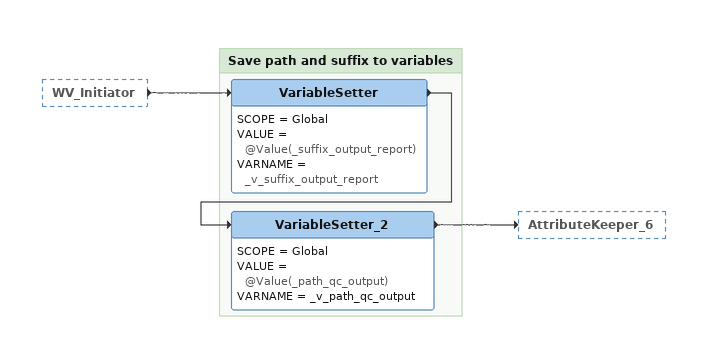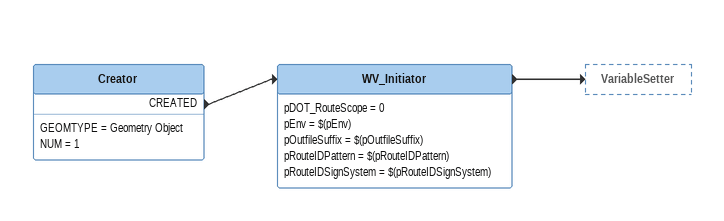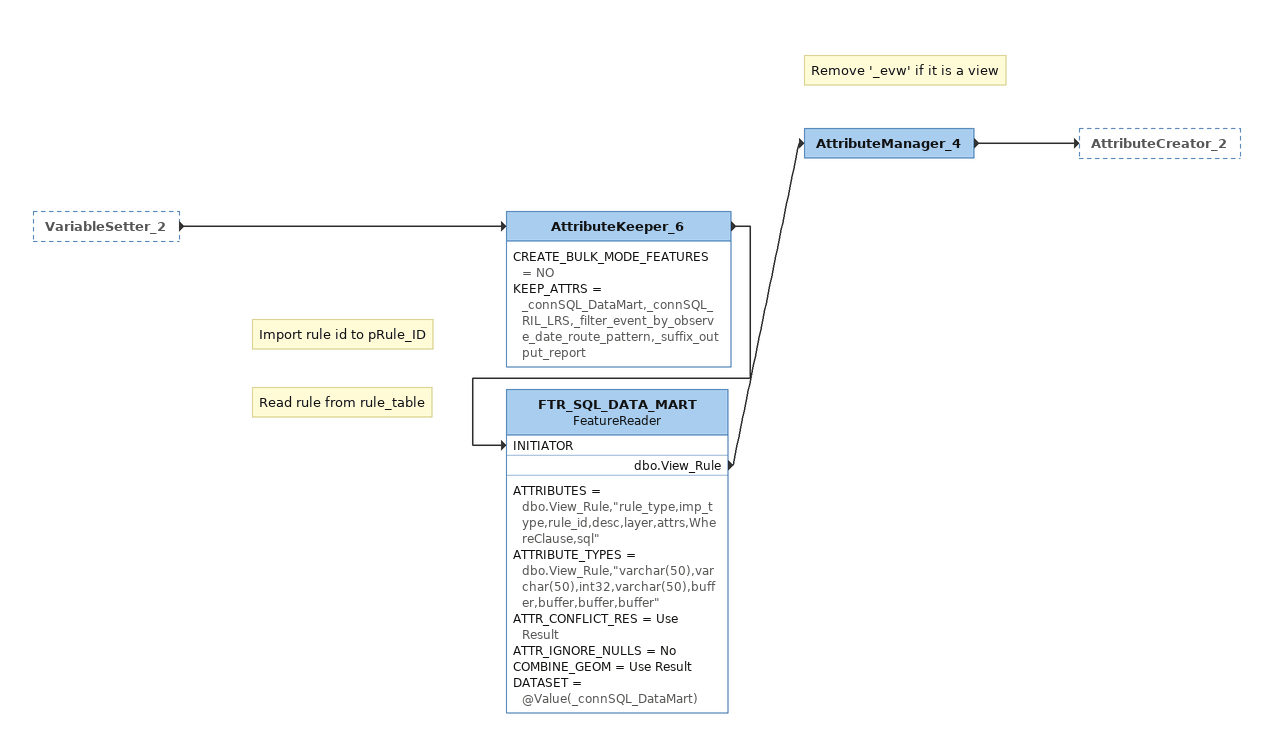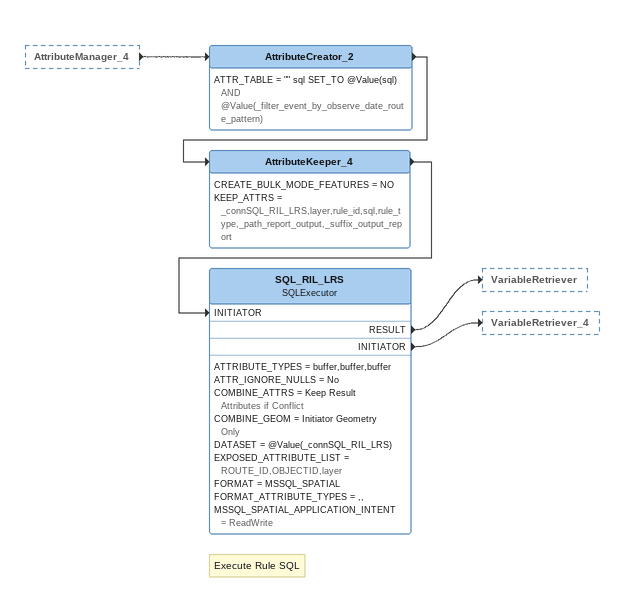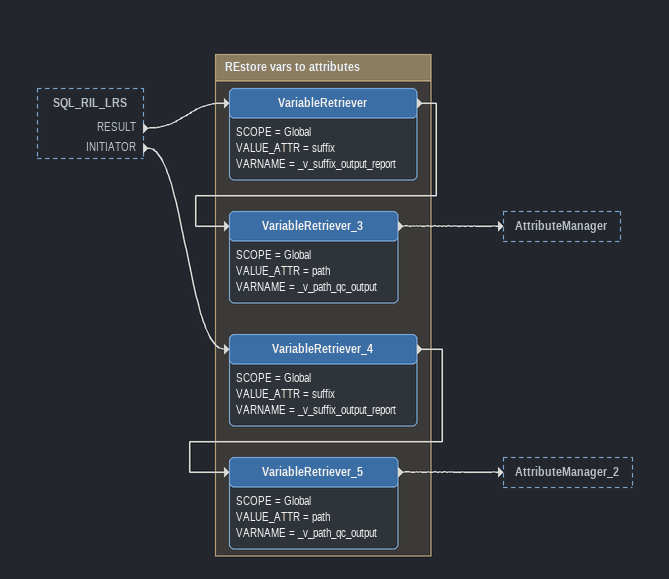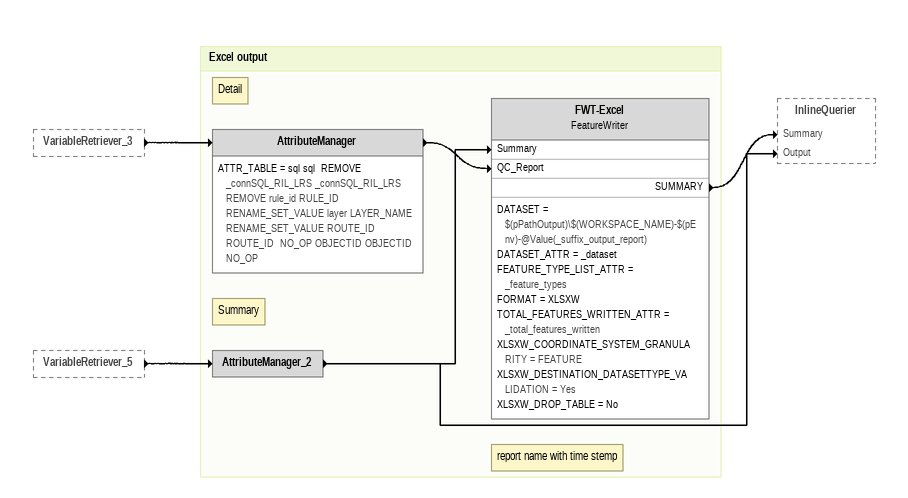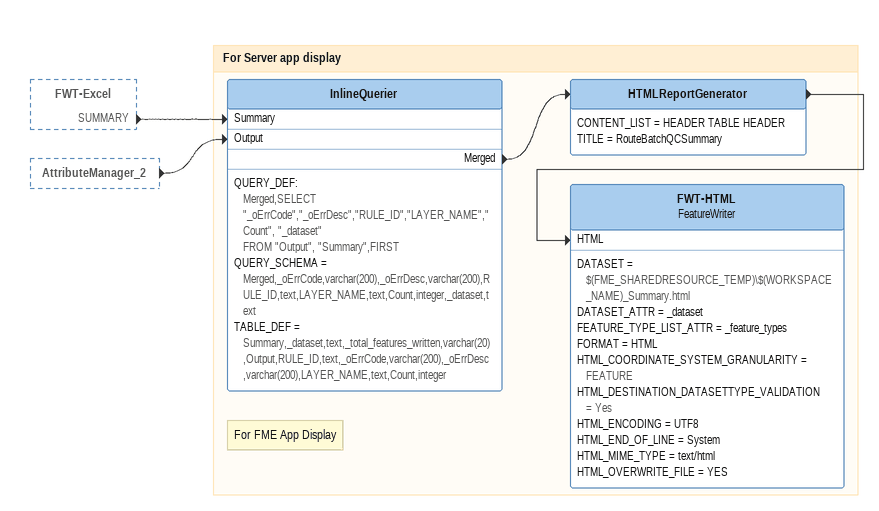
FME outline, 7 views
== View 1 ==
WV_Initiator [outside]
    -> VariableSetter

Bookmark: Save path and suffix to variables
VariableSetter
    SCOPE = Global
    VALUE = @Value(_suffix_output_report)
    VARNAME = _v_suffix_output_report
    -> VariableSetter_2
VariableSetter_2
    SCOPE = Global
    VALUE = @Value(_path_qc_output)
    VARNAME = _v_path_qc_output
    -> AttributeKeeper_6

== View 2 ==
Creator
    GEOMTYPE = Geometry Object
    NUM = 1
    CREATED -> WV_Initiator
WV_Initiator
    pDOT_RouteScope = 0
    pEnv = $(pEnv)
    pOutfileSuffix = $(pOutfileSuffix)
    pRouteIDPattern = $(pRouteIDPattern)
    pRouteIDSignSystem = $(pRouteIDSignSystem)
    -> VariableSetter

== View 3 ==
VariableSetter_2 [outside]
    -> AttributeKeeper_6
AttributeKeeper_6
    CREATE_BULK_MODE_FEATURES = NO
    KEEP_ATTRS = _connSQL_DataMart,_connSQL_RIL_LRS,_filter_event_by_observe_date_route_pattern,_suffix_output_report
    -> FTR_SQL_DATA_MART [INITIATOR]
Note: Import rule id to pRule_ID
Note: Read rule from rule_table
FTR_SQL_DATA_MART: FeatureReader
    ATTRIBUTES = dbo.View_Rule,"rule_type,imp_type,rule_id,desc,layer,attrs,WhereClause,sql"
    ATTRIBUTE_TYPES = dbo.View_Rule,"varchar(50),varchar(50),int32,varchar(50),buffer,buffer,buffer,buffer"
    ATTR_CONFLICT_RES = Use Result
    ATTR_IGNORE_NULLS = No
    COMBINE_GEOM = Use Result
    DATASET = @Value(_connSQL_DataMart)
    dbo.View_Rule -> AttributeManager_4
Note: Remove '_evw' if it is a view
AttributeManager_4
    -> AttributeCreator_2

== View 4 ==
AttributeManager_4 [outside]
    -> AttributeCreator_2
AttributeCreator_2
    ATTR_TABLE = "" sql SET_TO @Value(sql) AND @Value(_filter_event_by_observe_date_route_pattern)
    -> AttributeKeeper_4
AttributeKeeper_4
    CREATE_BULK_MODE_FEATURES = NO
    KEEP_ATTRS = _connSQL_RIL_LRS,layer,rule_id,sql,rule_type,_path_report_output,_suffix_output_report
    -> SQL_RIL_LRS [INITIATOR]
Note: Execute Rule SQL
SQL_RIL_LRS: SQLExecutor
    ATTRIBUTE_TYPES = buffer,buffer,buffer
    ATTR_IGNORE_NULLS = No
    COMBINE_ATTRS = Keep Result Attributes if Conflict
    COMBINE_GEOM = Initiator Geometry Only
    DATASET = @Value(_connSQL_RIL_LRS)
    EXPOSED_ATTRIBUTE_LIST = ROUTE_ID,OBJECTID,layer
    FORMAT = MSSQL_SPATIAL
    FORMAT_ATTRIBUTE_TYPES = ,,
    MSSQL_SPATIAL_APPLICATION_INTENT = ReadWrite
    RESULT -> VariableRetriever
    INITIATOR -> VariableRetriever_4

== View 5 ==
SQL_RIL_LRS [outside]
    RESULT -> VariableRetriever
    INITIATOR -> VariableRetriever_4

Bookmark: REstore vars to attributes
VariableRetriever
    SCOPE = Global
    VALUE_ATTR = suffix
    VARNAME = _v_suffix_output_report
    -> VariableRetriever_3
VariableRetriever_3
    SCOPE = Global
    VALUE_ATTR = path
    VARNAME = _v_path_qc_output
    -> AttributeManager
VariableRetriever_4
    SCOPE = Global
    VALUE_ATTR = suffix
    VARNAME = _v_suffix_output_report
    -> VariableRetriever_5
VariableRetriever_5
    SCOPE = Global
    VALUE_ATTR = path
    VARNAME = _v_path_qc_output
    -> AttributeManager_2

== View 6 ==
VariableRetriever_3 [outside]
    -> AttributeManager
VariableRetriever_5 [outside]
    -> AttributeManager_2

Bookmark: Excel output
Note: Detail
AttributeManager
    ATTR_TABLE = sql sql  REMOVE _connSQL_RIL_LRS _connSQL_RIL_LRS  REMOVE rule_id RULE_ID  RENAME_SET_VALUE layer LAYER_NAME  RENAME_SET_VALUE ROUTE_ID ROUTE_ID  NO_OP OBJECTID OBJECTID  NO_OP
    -> FWT-Excel [QC_Report]
Note: Summary
AttributeManager_2
    -> InlineQuerier [Output]
    -> FWT-Excel [Summary]
Note: report name with time stemp
FWT-Excel: FeatureWriter
    DATASET = $(pPathOutput)\$(WORKSPACE_NAME)-$(pEnv)-@Value(_suffix_output_report)
    DATASET_ATTR = _dataset
    FEATURE_TYPE_LIST_ATTR = _feature_types
    FORMAT = XLSXW
    TOTAL_FEATURES_WRITTEN_ATTR = _total_features_written
    XLSXW_COORDINATE_SYSTEM_GRANULARITY = FEATURE
    XLSXW_DESTINATION_DATASETTYPE_VALIDATION = Yes
    XLSXW_DROP_TABLE = No
    SUMMARY -> InlineQuerier [Summary]

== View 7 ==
FWT-Excel [outside]
    SUMMARY -> InlineQuerier [Summary]
AttributeManager_2 [outside]
    -> InlineQuerier [Output]

Bookmark: For Server app display
InlineQuerier
    QUERY_DEF:
      Merged,SELECT "_oErrCode","_oErrDesc","RULE_ID","LAYER_NAME","Count", "_dataset"
      FROM "Output", "Summary",FIRST
    QUERY_SCHEMA = Merged,_oErrCode,varchar(200),_oErrDesc,varchar(200),RULE_ID,text,LAYER_NAME,text,Count,integer,_dataset,text
    TABLE_DEF = Summary,_dataset,text,_total_features_written,varchar(20),Output,RULE_ID,text,_oErrCode,varchar(200),_oErrDesc,varchar(200),LAYER_NAME,text,Count,integer
    Merged -> HTMLReportGenerator
HTMLReportGenerator
    CONTENT_LIST = HEADER TABLE HEADER
    TITLE = RouteBatchQCSummary
    -> FWT-HTML [HTML]
Note: For FME App Display
FWT-HTML: FeatureWriter
    DATASET = $(FME_SHAREDRESOURCE_TEMP)\$(WORKSPACE_NAME)_Summary.html
    DATASET_ATTR = _dataset
    FEATURE_TYPE_LIST_ATTR = _feature_types
    FORMAT = HTML
    HTML_COORDINATE_SYSTEM_GRANULARITY = FEATURE
    HTML_DESTINATION_DATASETTYPE_VALIDATION = Yes
    HTML_ENCODING = UTF8
    HTML_END_OF_LINE = System
    HTML_MIME_TYPE = text/html
    HTML_OVERWRITE_FILE = YES
